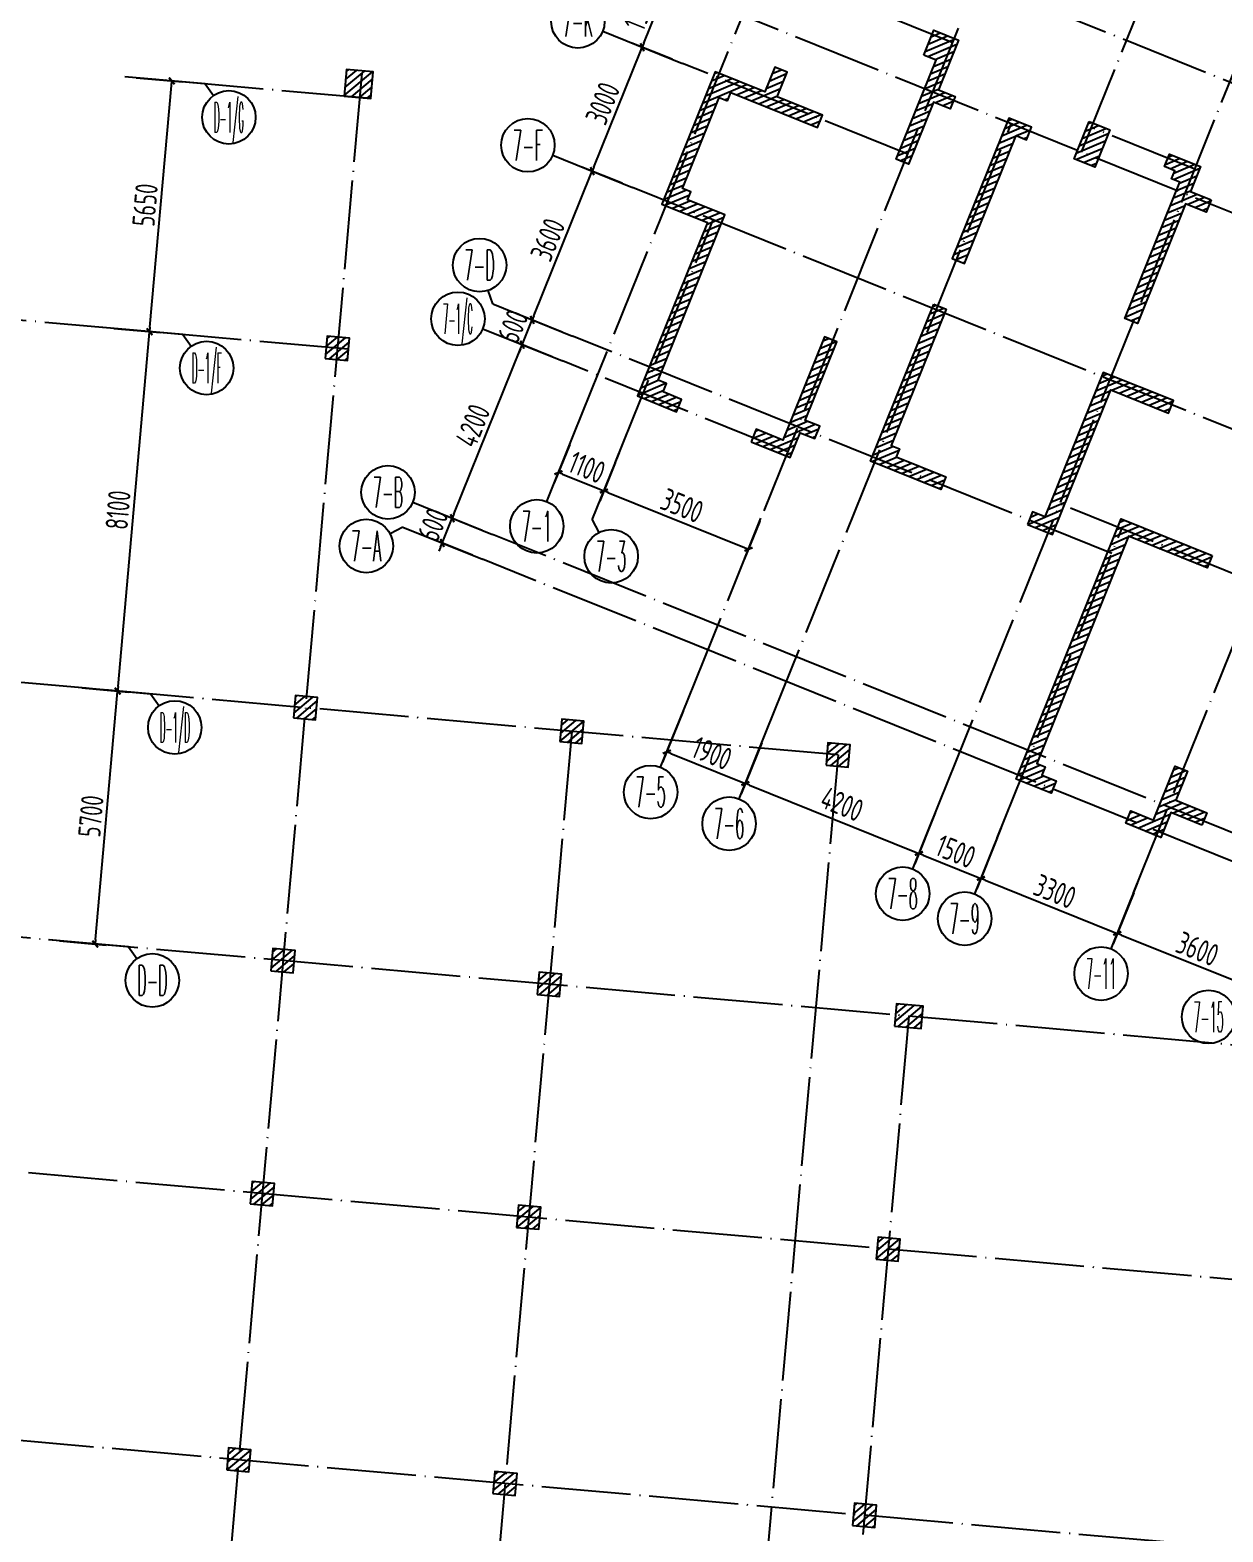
# Model space of a CAD drawing. Header units: millimetres. Extents: x 156735 to 386235, y 467499 to 703525.
# Drawn here: x 215928 to 242699, y 497870 to 531585 of the extents above; entities that cross this region are included whole.
import ezdxf
from ezdxf.enums import TextEntityAlignment as Align

# ---------------------------------------------------------------- set-up
doc = ezdxf.new("R2010")
doc.units = ezdxf.units.MM
doc.header["$LTSCALE"] = 100
doc.header["$PDMODE"] = 35
doc.header["$PDSIZE"] = 200
doc.linetypes.add('DOTE', pattern=[2.42, 2, -0.2, 0.02, -0.2])
for name, color, linetype in [('B-TEXT', 7, 'Continuous'), ('COLU', 7, 'Continuous'), ('colu-主楼', 7, 'Continuous'), ('h斜线-主楼', 7, 'Continuous'), ('h斜线-柱', 7, 'Continuous'), ('Q-AXIS', 3, 'Continuous'), ('Q-dote', 253, 'DOTE'), ('wall-主楼', 2, 'Continuous')]:
    doc.layers.add(name, color=color, linetype=linetype)
doc.styles.add('_TCH_AXIS', font='COMPLEX', dxfattribs={"bigfont": 'GBCBIG'})
doc.styles.add('COMPLEX', font='tssdeng.shx', dxfattribs={"width": 0.7, "bigfont": 'tssdchn.shx'})
doc.styles.add('TSSD_Dimension', font='Tssdeng.shx', dxfattribs={"width": 0.7, "bigfont": 'hztxt.shx'})
doc.dimstyles.new('TSSD_100_100', dxfattribs={"dimtxt": 300, "dimasz": 100, "dimexe": 100, "dimexo": 250, "dimgap": 100, "dimtad": 1, "dimdec": 0, "dimzin": 0, "dimdsep": 46, "dimtxsty": 'TSSD_Dimension', "dimblk": 'ARCHTICK', "dimcen": 0, "dimdle": 100, "dimclrt": 7, "dimadec": 0, "dimazin": 0, "dimtfac": 1, "dimtdec": 0, "dimtix": 1, "dimtmove": 2, "dimatfit": 3, "dimfxl": 1, "dimtolj": 1, "dimtzin": 0, "dimarcsym": 0})
doc.dimstyles.new('TSSD_100_100$0', dxfattribs={"dimtxt": 300, "dimasz": 100, "dimexe": 250, "dimexo": 250, "dimgap": 100, "dimtad": 1, "dimdec": 0, "dimzin": 0, "dimdsep": 46, "dimtxsty": 'TSSD_Dimension', "dimblk": '_tsdbk', "dimblk1": '_tsdbk', "dimblk2": '_tsdbk', "dimsah": 1, "dimcen": 0, "dimclrt": 7, "dimadec": 0, "dimazin": 0, "dimtfac": 1, "dimtdec": 0, "dimtix": 1, "dimtmove": 2, "dimatfit": 3, "dimldrblk": '_tsdbk', "dimfxl": 1, "dimtolj": 1, "dimtzin": 0, "dimarcsym": 0})
pattern_1 = [(23.04538, (-467527.32, -323147.44), (-49.71543, 116.864777), [])]
pattern_2 = [(39.931646, (-467527.32, -323147.44), (-81.517904, 97.384965), [])]

# ---------------------------------------------------------------- blocks, each defined once
blk = doc.blocks.new('_AXISO')
blk.add_circle((0, 0), 0.5)
at = {"layer": 'B-TEXT', "style": 'COMPLEX', "width": 1.450893}
blk.add_attdef('A', text='', height=0.56, dxfattribs=at).set_placement((0.249375, -0.28), (0.749375, -0.28), align=Align.FIT)
blk = doc.blocks.new('_tsdbk')
blk.add_line((-1, 0), (0, 0))
at = {"const_width": 0.5}
blk.add_lwpolyline([(-0.7, -0.7), (0.7, 0.7)], dxfattribs=at)
blk = doc.blocks.new('*D35')
at = {"layer": 'Defpoints', "color": 0}
for p in [(240789, 512450), (244128, 511104), (243667, 509961)]:
    blk.add_point(p, dxfattribs=at)
at = {"layer": 'Q-AXIS', "color": 0, "lineweight": -2}
for p, q in [((240696, 512218), (240235, 511075)), ((240421, 511270), (243575, 509999)), ((244034, 510872), (243574, 509729))]:
    blk.add_line(p, q, dxfattribs=at)
at = {"layer": 'Q-AXIS', "color": 0, "lineweight": -2, "xscale": 100, "yscale": 100, "zscale": 100}
for p, rotation in [((240328, 511307), 158.0453799604055), ((243667, 509961), 338.0453799604055)]:
    blk.add_blockref('_tsdbk', p, dxfattribs=dict(at, rotation=rotation))
at = {"layer": 'Q-AXIS', "color": 7, "insert": (242129, 510959), "char_height": 500, "attachment_point": 5, "rotation": 338.0454, "style": 'TSSD_Dimension'}
blk.add_mtext('\\A1;3600', dxfattribs=at)
blk = doc.blocks.new('*D36')
at = {"layer": 'Defpoints', "color": 0}
for p in [(237728, 513684), (240789, 512450), (240328, 511307)]:
    blk.add_point(p, dxfattribs=at)
at = {"layer": 'Q-AXIS', "color": 0, "lineweight": -2}
for p, q in [((237635, 513452), (237174, 512309)), ((237360, 512504), (240236, 511345)), ((240696, 512218), (240235, 511075))]:
    blk.add_line(p, q, dxfattribs=at)
at = {"layer": 'Q-AXIS', "color": 0, "lineweight": -2, "xscale": 100, "yscale": 100, "zscale": 100}
for p, rotation in [((237268, 512541), 158.0453799604055), ((240328, 511307), 338.0453799604055)]:
    blk.add_blockref('_tsdbk', p, dxfattribs=dict(at, rotation=rotation))
at = {"layer": 'Q-AXIS', "color": 7, "insert": (238929, 512249), "char_height": 500, "attachment_point": 5, "rotation": 338.0454, "style": 'TSSD_Dimension'}
blk.add_mtext('\\A1;3300', dxfattribs=at)
blk = doc.blocks.new('*D37')
at = {"layer": 'Defpoints', "color": 0}
for p in [(216844, 516839), (217894, 516746), (216341, 511161)]:
    blk.add_point(p, dxfattribs=at)
at = {"layer": 'Q-AXIS', "color": 0, "lineweight": -2}
for p, q in [((217093, 516817), (218143, 516724)), ((217399, 511168), (217885, 516646)), ((216590, 511139), (217639, 511046))]:
    blk.add_line(p, q, dxfattribs=at)
at = {"layer": 'Q-AXIS', "color": 0, "lineweight": -2, "xscale": 100, "yscale": 100, "zscale": 100}
for p, rotation in [((217894, 516746), 84.93164578912828), ((217390, 511068), 264.9316457891283)]:
    blk.add_blockref('_tsdbk', p, dxfattribs=dict(at, rotation=rotation))
at = {"layer": 'Q-AXIS', "color": 7, "insert": (217294, 513938), "char_height": 500, "attachment_point": 5, "rotation": 84.9316, "style": 'TSSD_Dimension'}
blk.add_mtext('\\A1;5700', dxfattribs=at)
blk = doc.blocks.new('*D59')
at = {"layer": 'Defpoints', "color": 0}
for p in [(226974, 524522), (227880, 524156), (226310, 520261)]:
    blk.add_point(p, dxfattribs=at)
at = {"layer": 'Q-AXIS', "color": 0, "lineweight": -2}
for p, q in [((227648, 524250), (226742, 524615)), ((225441, 520719), (226937, 524429)), ((226078, 520354), (225172, 520720))]:
    blk.add_line(p, q, dxfattribs=at)
at = {"layer": 'Q-AXIS', "color": 0, "lineweight": -2, "xscale": 100, "yscale": 100, "zscale": 100}
for p, rotation in [((226974, 524522), 68.04537995885899), ((225404, 520626), 248.045379958859)]:
    blk.add_blockref('_tsdbk', p, dxfattribs=dict(at, rotation=rotation))
at = {"layer": 'Q-AXIS', "color": 7, "insert": (225864, 522705), "char_height": 500, "attachment_point": 5, "rotation": 68.0454, "style": 'TSSD_Dimension'}
blk.add_mtext('\\A1;4200', dxfattribs=at)
blk = doc.blocks.new('*D60')
at = {"layer": 'Defpoints', "color": 0}
for p in [(225404, 520626), (226310, 520261), (226086, 519704)]:
    blk.add_point(p, dxfattribs=at)
at = {"layer": 'Q-AXIS', "color": 0, "lineweight": -2}
for p, q in [((226078, 520354), (225172, 520720)), ((225179, 520070), (225404, 520626)), ((225441, 520719), (225479, 520812)), ((225854, 519798), (224948, 520163)), ((225142, 519977), (225105, 519884))]:
    blk.add_line(p, q, dxfattribs=at)
at = {"layer": 'Q-AXIS', "color": 0, "lineweight": -2, "xscale": 100, "yscale": 100, "zscale": 100}
for p, rotation in [((225404, 520626), 248.045379958859), ((225179, 520070), 68.04537995885899)]:
    blk.add_blockref('_tsdbk', p, dxfattribs=dict(at, rotation=rotation))
at = {"layer": 'Q-AXIS', "color": 7, "insert": (224967, 520479), "char_height": 500, "attachment_point": 5, "rotation": 68.0454, "style": 'TSSD_Dimension'}
blk.add_mtext('\\A1;600', dxfattribs=at)
blk = doc.blocks.new('*D61')
at = {"layer": 'Defpoints', "color": 0}
for p in [(218059, 530535), (219109, 530442), (217560, 524907)]:
    blk.add_point(p, dxfattribs=at)
at = {"layer": 'Q-AXIS', "color": 0, "lineweight": -2}
for p, q in [((218308, 530513), (219358, 530420)), ((218618, 524914), (219100, 530343)), ((217809, 524885), (218859, 524792))]:
    blk.add_line(p, q, dxfattribs=at)
at = {"layer": 'Q-AXIS', "color": 0, "lineweight": -2, "xscale": 100, "yscale": 100, "zscale": 100}
for p, rotation in [((219109, 530442), 84.93164578912828), ((218610, 524814), 264.9316457891283)]:
    blk.add_blockref('_tsdbk', p, dxfattribs=dict(at, rotation=rotation))
at = {"layer": 'Q-AXIS', "color": 7, "insert": (218510, 527659), "char_height": 500, "attachment_point": 5, "rotation": 84.9316, "style": 'TSSD_Dimension'}
blk.add_mtext('\\A1;5650', dxfattribs=at)
blk = doc.blocks.new('*D63')
at = {"layer": 'Defpoints', "color": 0}
for p in [(217560, 524907), (218610, 524814), (216844, 516839)]:
    blk.add_point(p, dxfattribs=at)
at = {"layer": 'Q-AXIS', "color": 0, "lineweight": -2}
for p, q in [((217809, 524885), (218859, 524792)), ((217903, 516846), (218601, 524715)), ((217093, 516817), (218143, 516724))]:
    blk.add_line(p, q, dxfattribs=at)
at = {"layer": 'Q-AXIS', "color": 0, "lineweight": -2, "xscale": 100, "yscale": 100, "zscale": 100}
for p, rotation in [((218610, 524814), 84.93164578912828), ((217894, 516746), 264.9316457891283)]:
    blk.add_blockref('_tsdbk', p, dxfattribs=dict(at, rotation=rotation))
at = {"layer": 'Q-AXIS', "color": 7, "insert": (217903, 520811), "char_height": 500, "attachment_point": 5, "rotation": 84.9316, "style": 'TSSD_Dimension'}
blk.add_mtext('\\A1;8100', dxfattribs=at)
blk = doc.blocks.new('*D64')
at = {"layer": 'Defpoints', "color": 0}
for p in [(229666, 531199), (230572, 530834), (229450, 528052)]:
    blk.add_point(p, dxfattribs=at)
at = {"layer": 'Q-AXIS', "color": 0, "lineweight": -2}
for p, q in [((228582, 528510), (229628, 531107)), ((230340, 530928), (229434, 531293)), ((229219, 528145), (228312, 528510))]:
    blk.add_line(p, q, dxfattribs=at)
at = {"layer": 'Q-AXIS', "color": 0, "lineweight": -2, "xscale": 100, "yscale": 100, "zscale": 100}
for p, rotation in [((229666, 531199), 68.04537995885899), ((228544, 528417), 248.045379958859)]:
    blk.add_blockref('_tsdbk', p, dxfattribs=dict(at, rotation=rotation))
at = {"layer": 'Q-AXIS', "color": 7, "insert": (228780, 529939), "char_height": 500, "attachment_point": 5, "rotation": 68.0454, "style": 'TSSD_Dimension'}
blk.add_mtext('\\A1;3000', dxfattribs=at)
blk = doc.blocks.new('*D65')
at = {"layer": 'Defpoints', "color": 0}
for p in [(232442, 515815), (236337, 514245), (235876, 513102)]:
    blk.add_point(p, dxfattribs=at)
at = {"layer": 'Q-AXIS', "color": 0, "lineweight": -2}
for p, q in [((232348, 515583), (231888, 514440)), ((232074, 514635), (235784, 513139)), ((236244, 514013), (235783, 512870))]:
    blk.add_line(p, q, dxfattribs=at)
at = {"layer": 'Q-AXIS', "color": 0, "lineweight": -2, "xscale": 100, "yscale": 100, "zscale": 100}
for p, rotation in [((231981, 514672), 158.0453799604055), ((235876, 513102), 338.0453799604055)]:
    blk.add_blockref('_tsdbk', p, dxfattribs=dict(at, rotation=rotation))
at = {"layer": 'Q-AXIS', "color": 7, "insert": (234151, 514207), "char_height": 500, "attachment_point": 5, "rotation": 338.0454, "style": 'TSSD_Dimension'}
blk.add_mtext('\\A1;4200', dxfattribs=at)
blk = doc.blocks.new('*D66')
at = {"layer": 'Defpoints', "color": 0}
for p in [(229154, 522103), (232400, 520794), (232052, 519930)]:
    blk.add_point(p, dxfattribs=at)
at = {"layer": 'Q-AXIS', "color": 0, "lineweight": -2}
for p, q in [((229061, 521871), (228712, 521006)), ((228898, 521201), (231959, 519967)), ((232307, 520562), (231958, 519698))]:
    blk.add_line(p, q, dxfattribs=at)
at = {"layer": 'Q-AXIS', "color": 0, "lineweight": -2, "xscale": 100, "yscale": 100, "zscale": 100}
for p, rotation in [((228806, 521238), 158.0453799604055), ((232052, 519930), 338.0453799604055)]:
    blk.add_blockref('_tsdbk', p, dxfattribs=dict(at, rotation=rotation))
at = {"layer": 'Q-AXIS', "color": 7, "insert": (230560, 520909), "char_height": 500, "attachment_point": 5, "rotation": 338.0454, "style": 'TSSD_Dimension'}
blk.add_mtext('\\A1;3500', dxfattribs=at)
blk = doc.blocks.new('*D67')
at = {"layer": 'Defpoints', "color": 0}
for p in [(230679, 516525), (232442, 515815), (231981, 514672)]:
    blk.add_point(p, dxfattribs=at)
at = {"layer": 'Q-AXIS', "color": 0, "lineweight": -2}
for p, q in [((230586, 516293), (230125, 515151)), ((232348, 515583), (231888, 514440)), ((230312, 515345), (231888, 514709))]:
    blk.add_line(p, q, dxfattribs=at)
at = {"layer": 'Q-AXIS', "color": 0, "lineweight": -2, "xscale": 100, "yscale": 100, "zscale": 100}
for p, rotation in [((230219, 515382), 158.0453799604055), ((231981, 514672), 338.0453799604055)]:
    blk.add_blockref('_tsdbk', p, dxfattribs=dict(at, rotation=rotation))
at = {"layer": 'Q-AXIS', "color": 7, "insert": (231231, 515352), "char_height": 500, "attachment_point": 5, "rotation": 338.0454, "style": 'TSSD_Dimension'}
blk.add_mtext('\\A1;1900', dxfattribs=at)
blk = doc.blocks.new('*D68')
at = {"layer": 'Defpoints', "color": 0}
for p in [(227198, 525078), (228105, 524713), (227880, 524156)]:
    blk.add_point(p, dxfattribs=at)
at = {"layer": 'Q-AXIS', "color": 0, "lineweight": -2}
for p, q in [((227873, 524806), (226966, 525172)), ((226974, 524522), (227198, 525078)), ((227236, 525171), (227273, 525264)), ((227648, 524250), (226742, 524615)), ((226937, 524429), (226899, 524336))]:
    blk.add_line(p, q, dxfattribs=at)
at = {"layer": 'Q-AXIS', "color": 0, "lineweight": -2, "xscale": 100, "yscale": 100, "zscale": 100}
for p, rotation in [((227198, 525078), 248.045379958859), ((226974, 524522), 68.04537995885899)]:
    blk.add_blockref('_tsdbk', p, dxfattribs=dict(at, rotation=rotation))
at = {"layer": 'Q-AXIS', "color": 7, "insert": (226762, 524931), "char_height": 500, "attachment_point": 5, "rotation": 68.0454, "style": 'TSSD_Dimension'}
blk.add_mtext('\\A1;600', dxfattribs=at)
blk = doc.blocks.new('*D69')
at = {"layer": 'Defpoints', "color": 0}
for p in [(228134, 522514), (229154, 522103), (228806, 521238)]:
    blk.add_point(p, dxfattribs=at)
at = {"layer": 'Q-AXIS', "color": 0, "lineweight": -2}
for p, q in [((228040, 522282), (227692, 521418)), ((227878, 521612), (228713, 521276)), ((229061, 521871), (228712, 521006))]:
    blk.add_line(p, q, dxfattribs=at)
at = {"layer": 'Q-AXIS', "color": 0, "lineweight": -2, "xscale": 100, "yscale": 100, "zscale": 100}
for p, rotation in [((227785, 521650), 158.0453799604055), ((228806, 521238), 338.0453799604055)]:
    blk.add_blockref('_tsdbk', p, dxfattribs=dict(at, rotation=rotation))
at = {"layer": 'Q-AXIS', "color": 7, "insert": (228426, 521769), "char_height": 500, "attachment_point": 5, "rotation": 338.0454, "style": 'TSSD_Dimension'}
blk.add_mtext('\\A1;1100', dxfattribs=at)
blk = doc.blocks.new('*D70')
at = {"layer": 'Defpoints', "color": 0}
for p in [(228544, 528417), (229450, 528052), (228105, 524713)]:
    blk.add_point(p, dxfattribs=at)
at = {"layer": 'Q-AXIS', "color": 0, "lineweight": -2}
for p, q in [((227236, 525171), (228507, 528324)), ((229219, 528145), (228312, 528510)), ((227873, 524806), (226966, 525172))]:
    blk.add_line(p, q, dxfattribs=at)
at = {"layer": 'Q-AXIS', "color": 0, "lineweight": -2, "xscale": 100, "yscale": 100, "zscale": 100}
for p, rotation in [((228544, 528417), 68.04537995885899), ((227198, 525078), 248.045379958859)]:
    blk.add_blockref('_tsdbk', p, dxfattribs=dict(at, rotation=rotation))
at = {"layer": 'Q-AXIS', "color": 7, "insert": (227547, 526878), "char_height": 500, "attachment_point": 5, "rotation": 68.0454, "style": 'TSSD_Dimension'}
blk.add_mtext('\\A1;3600', dxfattribs=at)
blk = doc.blocks.new('*D71')
at = {"layer": 'Defpoints', "color": 0}
for p in [(236337, 514245), (237728, 513684), (237268, 512541)]:
    blk.add_point(p, dxfattribs=at)
at = {"layer": 'Q-AXIS', "color": 0, "lineweight": -2}
for p, q in [((236244, 514013), (235783, 512870)), ((237635, 513452), (237174, 512309)), ((235969, 513064), (237175, 512578))]:
    blk.add_line(p, q, dxfattribs=at)
at = {"layer": 'Q-AXIS', "color": 0, "lineweight": -2, "xscale": 100, "yscale": 100, "zscale": 100}
for p, rotation in [((235876, 513102), 158.0453799604055), ((237268, 512541), 338.0453799604055)]:
    blk.add_blockref('_tsdbk', p, dxfattribs=dict(at, rotation=rotation))
at = {"layer": 'Q-AXIS', "color": 7, "insert": (236703, 513146), "char_height": 500, "attachment_point": 5, "rotation": 338.0454, "style": 'TSSD_Dimension'}
blk.add_mtext('\\A1;1500', dxfattribs=at)
blk = doc.blocks.new('*D75')
at = {"layer": 'Defpoints', "color": 0}
for p in [(230227, 532591), (231133, 532225), (230572, 530834)]:
    blk.add_point(p, dxfattribs=at)
at = {"layer": 'Q-AXIS', "color": 0, "lineweight": -2}
for p, q in [((229703, 531292), (230189, 532498)), ((230901, 532319), (229995, 532684)), ((230340, 530928), (229434, 531293))]:
    blk.add_line(p, q, dxfattribs=at)
at = {"layer": 'Q-AXIS', "color": 0, "lineweight": -2, "xscale": 100, "yscale": 100, "zscale": 100}
for p, rotation in [((230227, 532591), 68.04537995885899), ((229666, 531199), 248.045379958859)]:
    blk.add_blockref('_tsdbk', p, dxfattribs=dict(at, rotation=rotation))
at = {"layer": 'Q-AXIS', "color": 7, "insert": (229622, 532026), "char_height": 500, "attachment_point": 5, "rotation": 68.0454, "style": 'TSSD_Dimension'}
blk.add_mtext('\\A1;1500', dxfattribs=at)
blk = doc.blocks.new('*D78')
at = {"layer": 'Defpoints', "color": 0}
for p in [(236446, 532995), (236446, 532995), (238414, 532995), (238478, 532464), (238360, 532223)]:
    blk.add_point(p, dxfattribs=at)
at = {"layer": 'Q-AXIS', "color": 0, "lineweight": -2}
for p, q in [((238664, 532995), (238796, 532995)), ((238592, 532130), (238625, 532116))]:
    blk.add_line(p, q, dxfattribs=at)
blk.add_arc((236446, 532995), 2100, 340.7744, 357.271, dxfattribs=at)
at = {"layer": 'Q-AXIS', "color": 0, "lineweight": -2, "xscale": 100, "yscale": 100, "zscale": 100}
for p, rotation in [((238546, 532995), 88.63549690524393), ((238393, 532210), 249.4098830529105)]:
    blk.add_blockref('_tsdbk', p, dxfattribs=dict(at, rotation=rotation))
at = {"layer": 'Q-AXIS', "color": 7, "insert": (238164, 532662), "char_height": 500, "attachment_point": 5, "rotation": 79.0227, "style": 'TSSD_Dimension'}
blk.add_mtext('\\A1;21.955°', dxfattribs=at)

msp = doc.modelspace()

# ---------------------------------------------------------------- hatches: boundary and pattern name
at = {"layer": 'h斜线-主楼'}
h = msp.add_hatch(dxfattribs=at)
h.set_pattern_fill('ANSI31', color=256, scale=40, angle=-21.95462, style=0)
h.set_pattern_definition(pattern_1)
h.paths.add_polyline_path([(235985, 531024.2), (236209.3, 531580.7), (236765.8, 531356.3), (236317.1, 530243.4), (236688.1, 530093.8), (236576, 529815.6), (236205, 529965.1), (235644.2, 528573.9), (235365.9, 528686.1), (236263.2, 530912)])
h = msp.add_hatch(dxfattribs=at)
h.set_pattern_fill('ANSI31', color=256, scale=40, angle=-21.95462, style=0)
h.set_pattern_definition(pattern_1)
h.paths.add_polyline_path([(231581.2, 529996), (231656, 530181.5), (233603.7, 529396.4), (233715.9, 529674.7), (232695.7, 530085.9), (232920, 530642.4), (232641.7, 530754.6), (232417.4, 530198.1), (231304.4, 530646.7), (230108, 527678.8), (231128.3, 527267.5), (229558, 523372.1), (230439.1, 523016.9), (230551.3, 523295.2), (230133.9, 523463.4), (230208.7, 523648.9), (230023.2, 523723.7), (231518.7, 527433.6), (230683.9, 527770.1), (230758.7, 527955.6), (230573.2, 528030.4), (231395.7, 530070.8)])
h = msp.add_hatch(dxfattribs=at)
h.set_pattern_fill('ANSI31', color=256, scale=40, angle=-21.95462, style=0)
h.set_pattern_definition(pattern_1)
h.paths.add_polyline_path([(238059.9, 529217.4), (238291.8, 529123.9), (238404, 529402.1), (237893.9, 529607.8), (236622.7, 526454.3), (236900.9, 526342.2)])
h = msp.add_hatch(dxfattribs=at)
h.set_pattern_fill('ANSI31', color=256, scale=40, angle=-21.95462, style=0)
h.set_pattern_definition(pattern_1)
h.paths.add_polyline_path([(239694.9, 529528.7), (240158.6, 529341.7), (239822.2, 528507), (239358.4, 528693.9)])
h = msp.add_hatch(dxfattribs=at)
h.set_pattern_fill('ANSI31', color=256, scale=40, angle=-21.95462, style=0)
h.set_pattern_definition(pattern_1)
h.paths.add_polyline_path([(242438.5, 527775.8), (242326.4, 527497.6), (241862.6, 527684.5), (240778.4, 524994.8), (240500.1, 525107), (241733.9, 528167.6), (241548.4, 528242.4), (241623.2, 528427.9), (241391.3, 528521.4), (241503.5, 528799.6), (242199.1, 528519.2), (241974.8, 527962.7)])
h = msp.add_hatch(dxfattribs=at)
h.set_pattern_fill('ANSI31', color=256, scale=40, angle=-21.95462, style=0)
h.set_pattern_definition(pattern_1)
h.paths.add_polyline_path([(236211.4, 525434.1), (236489.7, 525321.9), (235255.9, 522261.3), (235441.4, 522186.5), (235366.6, 522001), (236479.6, 521552.3), (236367.4, 521274.1), (234790.7, 521909.7)])
h = msp.add_hatch(dxfattribs=at)
h.set_pattern_fill('ANSI31', color=256, scale=40, angle=-21.95462, style=0)
h.set_pattern_definition(pattern_1)
h.paths.add_polyline_path([(232108.6, 522344), (232989.7, 521988.8), (233214, 522545.3), (233538.6, 522414.4), (233650.8, 522692.7), (233326.2, 522823.5), (234036.5, 524585.7), (233758.3, 524697.9), (233047.9, 522935.7), (232823.6, 522379.2), (232220.7, 522622.2)])
h = msp.add_hatch(dxfattribs=at)
h.set_pattern_fill('ANSI31', color=256, scale=40, angle=-21.95462, style=0)
h.set_pattern_definition(pattern_1)
h.paths.add_polyline_path([(238315.2, 520489), (238871.6, 520264.6), (240180.2, 523510.8), (241478.7, 522987.4), (241590.8, 523265.7), (240014.1, 523901.2), (238705.6, 520655.1), (238427.3, 520767.2)])
h = msp.add_hatch(dxfattribs=at)
h.set_pattern_fill('ANSI31', color=256, scale=40, angle=-21.95462, style=0)
h.set_pattern_definition(pattern_1)
h.paths.add_polyline_path([(242454.3, 519790.8), (242342.1, 519512.6), (240579.9, 520222.9), (238523.6, 515121.8), (238709.1, 515047), (238634.4, 514861.5), (238959, 514730.7), (238846.8, 514452.4), (238058.5, 514770.2), (240413.8, 520613.3)])
h = msp.add_hatch(dxfattribs=at)
h.set_pattern_fill('ANSI31', color=256, scale=40, angle=-21.95462, style=0)
h.set_pattern_definition(pattern_1)
h.paths.add_polyline_path([(242224.6, 513737.8), (241529, 514018.2), (241304.6, 513461.7), (240516.3, 513779.5), (240628.4, 514057.7), (241138.6, 513852.1), (241624.6, 515057.8), (241902.8, 514945.6), (241641.1, 514296.4), (242336.7, 514016)])
at = {"layer": 'h斜线-柱'}
h = msp.add_hatch(dxfattribs=at)
h.set_pattern_fill('ANSI31', color=256, scale=40, angle=-5.06835, style=0)
h.set_pattern_definition(pattern_2)
h.paths.add_polyline_path([(222975.3, 530099.3), (223572.9, 530046.3), (223625.9, 530644), (223028.3, 530697)])
h = msp.add_hatch(dxfattribs=at)
h.set_pattern_fill('ANSI31', color=256, scale=40, angle=-5.06835, style=0)
h.set_pattern_definition(pattern_2)
h.paths.add_polyline_path([(222553.7, 524213.6), (223051.7, 524169.4), (223095.9, 524667.5), (222597.8, 524711.6)])
h = msp.add_hatch(dxfattribs=at)
h.set_pattern_fill('ANSI31', color=256, scale=40, angle=-5.06835, style=0)
h.set_pattern_definition(pattern_2)
h.paths.add_polyline_path([(221838.1, 516145.3), (222336.1, 516101.1), (222380.3, 516599.1), (221882.2, 516643.3)])
h = msp.add_hatch(dxfattribs=at)
h.set_pattern_fill('ANSI31', color=256, scale=40, angle=-5.06835, style=0)
h.set_pattern_definition(pattern_2)
h.paths.add_polyline_path([(227814.6, 515615.2), (228312.7, 515571), (228356.8, 516069.1), (227858.8, 516113.2)])
h = msp.add_hatch(dxfattribs=at)
h.set_pattern_fill('ANSI31', color=256, scale=40, angle=-5.06835, style=0)
h.set_pattern_definition(pattern_2)
h.paths.add_polyline_path([(233791.1, 515085.1), (234289.2, 515041), (234333.4, 515539), (233835.3, 515583.2)])
h = msp.add_hatch(dxfattribs=at)
h.set_pattern_fill('ANSI31', color=256, scale=40, angle=-5.06835, style=0)
h.set_pattern_definition(pattern_2)
h.paths.add_polyline_path([(221334.5, 510467.5), (221832.5, 510423.4), (221876.7, 510921.4), (221378.7, 510965.6)])
h = msp.add_hatch(dxfattribs=at)
h.set_pattern_fill('ANSI31', color=256, scale=40, angle=-5.06835, style=0)
h.set_pattern_definition(pattern_2)
h.paths.add_polyline_path([(227311, 509937.5), (227809.1, 509893.3), (227853.3, 510391.3), (227355.2, 510435.5)])
h = msp.add_hatch(dxfattribs=at)
h.set_pattern_fill('ANSI31', color=256, scale=40, angle=-5.06835, style=0)
h.set_pattern_definition(pattern_2)
h.paths.add_polyline_path([(235329.6, 509226.3), (235927.2, 509173.3), (235971.4, 509671.3), (235373.7, 509724.4)])
h = msp.add_hatch(dxfattribs=at)
h.set_pattern_fill('ANSI31', color=256, scale=40, angle=-5.06835, style=0)
h.set_pattern_definition(pattern_2)
h.paths.add_polyline_path([(220870.7, 505238.1), (221368.7, 505193.9), (221412.9, 505691.9), (220914.9, 505736.1)])
h = msp.add_hatch(dxfattribs=at)
h.set_pattern_fill('ANSI31', color=256, scale=40, angle=-5.06835, style=0)
h.set_pattern_definition(pattern_2)
h.paths.add_polyline_path([(226847.2, 504708), (227345.3, 504663.8), (227389.5, 505161.9), (226891.4, 505206)])
h = msp.add_hatch(dxfattribs=at)
h.set_pattern_fill('ANSI31', color=256, scale=40, angle=-5.06835, style=0)
h.set_pattern_definition(pattern_2)
h.paths.add_polyline_path([(234915.6, 503992.4), (235413.6, 503948.2), (235457.8, 504446.3), (234959.7, 504490.5)])
h = msp.add_hatch(dxfattribs=at)
h.set_pattern_fill('ANSI31', color=256, scale=40, angle=-5.06835, style=0)
h.set_pattern_definition(pattern_2)
h.paths.add_polyline_path([(220340.6, 499261.5), (220838.7, 499217.4), (220882.9, 499715.4), (220384.8, 499759.6)])
h = msp.add_hatch(dxfattribs=at)
h.set_pattern_fill('ANSI31', color=256, scale=40, angle=-5.06835, style=0)
h.set_pattern_definition(pattern_2)
h.paths.add_polyline_path([(226317.2, 498731.5), (226815.2, 498687.3), (226859.4, 499185.3), (226361.3, 499229.5)])
h = msp.add_hatch(dxfattribs=at)
h.set_pattern_fill('ANSI31', color=256, scale=40, angle=-5.06835, style=0)
h.set_pattern_definition(pattern_2)
h.paths.add_polyline_path([(234385.5, 498015.9), (234883.5, 497971.7), (234927.7, 498469.7), (234429.7, 498513.9)])

# ---------------------------------------------------------------- linework, layer by layer
at = {"layer": 'COLU'}
for points in [[(222975.3, 530099.3), (223572.9, 530046.3), (223625.9, 530644), (223028.3, 530697)], [(222553.7, 524213.6), (223051.7, 524169.4), (223095.9, 524667.5), (222597.8, 524711.6)], [(221838.1, 516145.3), (222336.1, 516101.1), (222380.3, 516599.1), (221882.2, 516643.3)], [(227814.6, 515615.2), (228312.7, 515571), (228356.8, 516069.1), (227858.8, 516113.2)], [(233791.1, 515085.1), (234289.2, 515041), (234333.4, 515539), (233835.3, 515583.2)], [(221334.5, 510467.5), (221832.5, 510423.4), (221876.7, 510921.4), (221378.7, 510965.6)], [(227311, 509937.5), (227809.1, 509893.3), (227853.3, 510391.3), (227355.2, 510435.5)], [(235329.6, 509226.3), (235927.2, 509173.3), (235971.4, 509671.3), (235373.7, 509724.4)], [(220870.7, 505238.1), (221368.7, 505193.9), (221412.9, 505691.9), (220914.9, 505736.1)], [(226847.2, 504708), (227345.3, 504663.8), (227389.5, 505161.9), (226891.4, 505206)], [(234915.6, 503992.4), (235413.6, 503948.2), (235457.8, 504446.3), (234959.7, 504490.5)], [(220340.6, 499261.5), (220838.7, 499217.4), (220882.9, 499715.4), (220384.8, 499759.6)], [(226317.2, 498731.5), (226815.2, 498687.3), (226859.4, 499185.3), (226361.3, 499229.5)], [(234385.5, 498015.9), (234883.5, 497971.7), (234927.7, 498469.7), (234429.7, 498513.9)]]:
    msp.add_lwpolyline(points, close=True, dxfattribs=at)
at = {"layer": 'colu-主楼'}
msp.add_lwpolyline([(239694.9, 529528.7), (240158.6, 529341.7), (239822.2, 528507), (239358.4, 528693.9)], close=True, dxfattribs=at)
at = {"layer": 'Q-AXIS'}
for p, q in [((228779.5, 531556.7), (230572.1, 530834.1)), ((219855.1, 530376.1), (218058.9, 530535.4)), ((219855.1, 530376.1), (220042.2, 530114.1)), ((227657.8, 528774.3), (229450.5, 528051.7)), ((226311.9, 525435.4), (226209, 525740.4)), ((226311.9, 525435.4), (228104.5, 524712.7)), ((219355.9, 524748.2), (217559.7, 524907.5)), ((219355.9, 524748.2), (219543, 524486.2)), ((226087.6, 524878.9), (227880.2, 524156.3)), ((227524.2, 521001.5), (228134, 522514.1)), ((228544.5, 520590.3), (229154.2, 522102.9)), ((224517.3, 520983.5), (226309.9, 520260.8)), ((228544.5, 520590.3), (228692.8, 520304.6)), ((224293, 520427), (224007.3, 520278.6)), ((224293, 520427), (226085.6, 519704.4)), ((218640.3, 516679.8), (216844.2, 516839.1)), ((218640.3, 516679.8), (218827.4, 516417.8)), ((230079, 515035.7), (230679.5, 516525.2)), ((231841.2, 514325.3), (232441.7, 515814.8)), ((235736.7, 512755), (236337.1, 514244.6)), ((237127.9, 512194.2), (237728.3, 513683.8)), ((240188.6, 510960.4), (240789, 512450)), ((218136.8, 511002.1), (216340.6, 511161.4)), ((218136.8, 511002.1), (218323.9, 510740.1))]:
    msp.add_line(p, q, dxfattribs=at)
at = {"layer": 'Q-dote', "ltscale": 10}
for p, q in [((228134, 522514.1), (233404.9, 535590)), ((273734.4, 517963.6), (232142.3, 534729.5)), ((232400.4, 520794.3), (237671.3, 533870.2)), ((236635.7, 531301), (231581.5, 533338.3)), ((239525.9, 528842.1), (241010.2, 532524.2)), ((259652.3, 520729), (231132.9, 532225.3)), ((236337.1, 514244.6), (243328.9, 531589.5)), ((235626.2, 528796.8), (230572.1, 530834.1)), ((223572.9, 530046.3), (218307.9, 530513.3)), ((223372.5, 530616.3), (219822.7, 490591.9)), ((232441.7, 515814.8), (237949.2, 529477.6)), ((242069, 528463.9), (239750.3, 529398.5)), ((271042.5, 511285.7), (229450.5, 528051.7)), ((229060.7, 521871), (231258.4, 527322.9)), ((223073.8, 524418.4), (214756.4, 525156.1)), ((240207.5, 519834), (228104.5, 524712.7)), ((232934.3, 522118.9), (227880.2, 524156.3)), ((256848.2, 513772.9), (239040.6, 520951.3)), ((230679.5, 516525.2), (232400.4, 520794.3)), ((267902, 503494.9), (226309.9, 520260.8)), ((237634.8, 513451.9), (240431.8, 520390.5)), ((267677.7, 502938.4), (226085.6, 519704.4)), ((240695.5, 512218.1), (243492.5, 519156.7)), ((234062.3, 515312.1), (214040.8, 517087.8)), ((228085.7, 515842.1), (225799.2, 490061.9)), ((234062.3, 515312.1), (231775.8, 489531.8)), ((365391.2, 497942), (197400.6, 512841.2)), ((235650.5, 509448.8), (233867.6, 489346.3)), ((364927.4, 492712.5), (205005.1, 506896.2)), ((364397.3, 486736), (191125.3, 502103.6))]:
    msp.add_line(p, q, dxfattribs=at)
at = {"layer": 'wall-主楼'}
for points in [[(235985, 531024.2), (236209.3, 531580.7), (236765.8, 531356.3), (236317.1, 530243.4), (236688.1, 530093.8), (236576, 529815.6), (236205, 529965.1), (235644.2, 528573.9), (235365.9, 528686.1), (236263.2, 530912)], [(231581.2, 529996), (231656, 530181.5), (233603.7, 529396.4), (233715.9, 529674.7), (232695.7, 530085.9), (232920, 530642.4), (232641.7, 530754.6), (232417.4, 530198.1), (231304.4, 530646.7), (230108, 527678.8), (231128.3, 527267.5), (229558, 523372.1), (230439.1, 523016.9), (230551.3, 523295.2), (230133.9, 523463.4), (230208.7, 523648.9), (230023.2, 523723.7), (231518.7, 527433.6), (230683.9, 527770.1), (230758.7, 527955.6), (230573.2, 528030.4), (231395.7, 530070.8)], [(238059.9, 529217.4), (238291.8, 529123.9), (238404, 529402.1), (237893.9, 529607.8), (236622.7, 526454.3), (236900.9, 526342.2)], [(242454.3, 519790.8), (242342.1, 519512.6), (240579.9, 520222.9), (238523.6, 515121.8), (238709.1, 515047), (238634.4, 514861.5), (238959, 514730.7), (238846.8, 514452.4), (238058.5, 514770.2), (240413.8, 520613.3)]]:
    msp.add_lwpolyline(points, close=True, dxfattribs=at)
at = {"layer": 'wall-主楼', "elevation": 0}
for points in [[(242438.5, 527775.8), (242326.4, 527497.6), (241862.6, 527684.5), (240778.4, 524994.8), (240500.1, 525107), (241733.9, 528167.6), (241548.4, 528242.4), (241623.2, 528427.9), (241391.3, 528521.4), (241503.5, 528799.6), (242199.1, 528519.2), (241974.8, 527962.7)], [(236211.4, 525434.1), (236489.7, 525321.9), (235255.9, 522261.3), (235441.4, 522186.5), (235366.6, 522001), (236479.6, 521552.3), (236367.4, 521274.1), (234790.7, 521909.7)], [(238315.2, 520489), (238871.6, 520264.6), (240180.2, 523510.8), (241478.7, 522987.4), (241590.8, 523265.7), (240014.1, 523901.2), (238705.6, 520655.1), (238427.3, 520767.2)], [(242224.6, 513737.8), (241529, 514018.2), (241304.6, 513461.7), (240516.3, 513779.5), (240628.4, 514057.7), (241138.6, 513852.1), (241624.6, 515057.8), (241902.8, 514945.6), (241641.1, 514296.4), (242336.7, 514016)]]:
    msp.add_lwpolyline(points, close=True, dxfattribs=at)
msp.add_lwpolyline([(232108.6, 522344), (232989.7, 521988.8), (233214, 522545.3), (233538.6, 522414.4), (233650.8, 522692.7), (233326.2, 522823.5), (234036.5, 524585.7), (233758.3, 524697.9), (233047.9, 522935.7), (232823.6, 522379.2), (232220.7, 522622.2), (232108.6, 522344)], dxfattribs=at)

# ---------------------------------------------------------------- block references
at = {"layer": 'Q-AXIS'}
ref = msp.add_blockref('_AXISO', (228223, 531781.1), dxfattribs=dict(at, xscale=1199.999999999998, yscale=1200, zscale=1200, rotation=359.9996457873791))
ref.add_attrib('A', '7-K', dxfattribs={"color": 7, "height": 678.82, "rotation": 359.99965, "style": '_TCH_AXIS', "width": 0.323077}).set_placement((227883.6, 531441.6), (228562.4, 531441.6), align=Align.FIT)
ref = msp.add_blockref('_AXISO', (220390.9, 529625.8), dxfattribs=dict(at, xscale=1199.999999999998, yscale=1200, zscale=1200, rotation=359.9996457873763))
ref.add_attrib('A', 'D-1/G', dxfattribs={"color": 7, "height": 678.82, "rotation": 359.99965, "style": '_TCH_AXIS', "width": 0.203883}).set_placement((220051.5, 529286.4), (220730.3, 529286.4), align=Align.FIT)
ref = msp.add_blockref('_AXISO', (227101.4, 528998.6), dxfattribs=dict(at, xscale=1199.999999999998, yscale=1200, zscale=1200, rotation=359.9996457873791))
ref.add_attrib('A', '7-F', dxfattribs={"color": 7, "height": 678.82, "rotation": 359.99965, "style": '_TCH_AXIS', "width": 0.33871}).set_placement((226761.9, 528659.2), (227440.8, 528659.2), align=Align.FIT)
ref = msp.add_blockref('_AXISO', (226017.1, 526308.9), dxfattribs=dict(at, xscale=1199.999999999998, yscale=1200, zscale=1200, rotation=359.9996457873791))
ref.add_attrib('A', '7-D', dxfattribs={"color": 7, "height": 678.82, "rotation": 359.99965, "style": '_TCH_AXIS', "width": 0.333333}).set_placement((225677.7, 525969.5), (226356.5, 525969.5), align=Align.FIT)
ref = msp.add_blockref('_AXISO', (225531.1, 525103.2), dxfattribs=dict(at, xscale=1199.999999999998, yscale=1200, zscale=1200, rotation=359.9996457873791))
ref.add_attrib('A', '7-1/C', dxfattribs={"color": 7, "height": 678.82, "rotation": 359.99965, "style": '_TCH_AXIS', "width": 0.214286}).set_placement((225191.7, 524763.8), (225870.5, 524763.8), align=Align.FIT)
ref = msp.add_blockref('_AXISO', (219891.7, 523997.9), dxfattribs=dict(at, xscale=1199.999999999998, yscale=1200, zscale=1200, rotation=359.9996457873763))
ref.add_attrib('A', 'D-1/F', dxfattribs={"color": 7, "height": 678.82, "rotation": 359.99965, "style": '_TCH_AXIS', "width": 0.207921}).set_placement((219552.3, 523658.5), (220231.1, 523658.5), align=Align.FIT)
ref = msp.add_blockref('_AXISO', (223960.8, 521207.8), dxfattribs=dict(at, xscale=1199.999999999998, yscale=1200, zscale=1200, rotation=359.9996457873791))
ref.add_attrib('A', '7-B', dxfattribs={"color": 7, "height": 678.82, "rotation": 359.99965, "style": '_TCH_AXIS', "width": 0.333333}).set_placement((223621.4, 520868.4), (224300.2, 520868.4), align=Align.FIT)
ref = msp.add_blockref('_AXISO', (227299.9, 520445.1), dxfattribs=dict(at, xscale=1199.999999999998, yscale=1200, zscale=1200, rotation=359.9996457873791))
ref.add_attrib('A', '7-1', dxfattribs={"color": 7, "height": 678.82, "rotation": 359.99965, "style": '_TCH_AXIS', "width": 0.381818}).set_placement((226960.5, 520105.6), (227639.3, 520105.6), align=Align.FIT)
ref = msp.add_blockref('_AXISO', (223474.8, 520002.1), dxfattribs=dict(at, xscale=1199.999999999998, yscale=1200, zscale=1200, rotation=359.9996457873791))
ref.add_attrib('A', '7-A', dxfattribs={"color": 7, "height": 678.82, "rotation": 359.99965, "style": '_TCH_AXIS', "width": 0.328125}).set_placement((223135.4, 519662.6), (223814.2, 519662.6), align=Align.FIT)
ref = msp.add_blockref('_AXISO', (228969.4, 519772.1), dxfattribs=dict(at, xscale=1199.999999999998, yscale=1200, zscale=1200, rotation=359.9996457873791))
ref.add_attrib('A', '7-3', dxfattribs={"color": 7, "height": 678.82, "rotation": 359.99965, "style": '_TCH_AXIS', "width": 0.35}).set_placement((228630, 519432.7), (229308.8, 519432.7), align=Align.FIT)
ref = msp.add_blockref('_AXISO', (219176.2, 515929.6), dxfattribs=dict(at, xscale=1199.999999999998, yscale=1200, zscale=1200, rotation=359.9996457873763))
ref.add_attrib('A', 'D-1/D', dxfattribs={"color": 7, "height": 678.82, "rotation": 359.99965, "style": '_TCH_AXIS', "width": 0.205882}).set_placement((218836.7, 515590.2), (219515.6, 515590.2), align=Align.FIT)
ref = msp.add_blockref('_AXISO', (229854.7, 514479.2), dxfattribs=dict(at, xscale=1199.999999999998, yscale=1200, zscale=1200, rotation=359.9996457873791))
ref.add_attrib('A', '7-5', dxfattribs={"color": 7, "height": 678.82, "rotation": 359.99965, "style": '_TCH_AXIS', "width": 0.35}).set_placement((229515.3, 514139.8), (230194.1, 514139.8), align=Align.FIT)
ref = msp.add_blockref('_AXISO', (231616.9, 513768.8), dxfattribs=dict(at, xscale=1199.999999999998, yscale=1200, zscale=1200, rotation=359.9996457873791))
ref.add_attrib('A', '7-6', dxfattribs={"color": 7, "height": 678.82, "rotation": 359.99965, "style": '_TCH_AXIS', "width": 0.35}).set_placement((231277.5, 513429.4), (231956.3, 513429.4), align=Align.FIT)
ref = msp.add_blockref('_AXISO', (235512.3, 512198.5), dxfattribs=dict(at, xscale=1199.999999999998, yscale=1200, zscale=1200, rotation=359.9996457873791))
ref.add_attrib('A', '7-8', dxfattribs={"color": 7, "height": 678.82, "rotation": 359.99965, "style": '_TCH_AXIS', "width": 0.35}).set_placement((235172.9, 511859.1), (235851.7, 511859.1), align=Align.FIT)
ref = msp.add_blockref('_AXISO', (236903.6, 511637.7), dxfattribs=dict(at, xscale=1199.999999999998, yscale=1200, zscale=1200, rotation=359.9996457873791))
ref.add_attrib('A', '7-9', dxfattribs={"color": 7, "height": 678.82, "rotation": 359.99965, "style": '_TCH_AXIS', "width": 0.35}).set_placement((236564.1, 511298.3), (237243, 511298.3), align=Align.FIT)
ref = msp.add_blockref('_AXISO', (218672.6, 510251.9), dxfattribs=dict(at, xscale=1199.999999999998, yscale=1200, zscale=1200, rotation=359.9996457873763))
ref.add_attrib('A', 'D-D', dxfattribs={"color": 7, "height": 678.82, "rotation": 359.99965, "style": '_TCH_AXIS', "width": 0.323077}).set_placement((218333.2, 509912.5), (219012, 509912.4), align=Align.FIT)
ref = msp.add_blockref('_AXISO', (239964.2, 510404), dxfattribs=dict(at, xscale=1199.999999999998, yscale=1200, zscale=1200, rotation=359.9996457873791))
ref.add_attrib('A', '7-11', dxfattribs={"color": 7, "height": 678.82, "rotation": 359.99965, "style": '_TCH_AXIS', "width": 0.3}).set_placement((239624.8, 510064.5), (240303.6, 510064.5), align=Align.FIT)
ref = msp.add_blockref('_AXISO', (242375.7, 509431.9), dxfattribs=dict(at, xscale=1199.999999999998, yscale=1200, zscale=1200, rotation=359.9996457873791))
ref.add_attrib('A', '7-15', dxfattribs={"color": 7, "height": 678.82, "rotation": 359.99965, "style": '_TCH_AXIS', "width": 0.28}).set_placement((242036.3, 509092.5), (242715.1, 509092.5), align=Align.FIT)

# ---------------------------------------------------------------- dimensions: what is measured, and where the dimension line sits
dim = msp.add_angular_dim_2l(base=(238477.5743, 532464.1437), line1=((236446.0032, 532994.7073), (238360.0454, 532223.1469)), line2=((236446.0032, 532994.7073), (238414.1233, 532994.7073)), dimstyle='TSSD_100_100', override={"dimtxt": 500, "dimexe": 250, "dimblk": '_tsdbk', "dimblk1": '_tsdbk', "dimblk2": '_tsdbk', "dimsah": 1, "dimdle": 0, "dimadec": 3, "dimldrblk": '_tsdbk'}, dxfattribs=at)
dim.commit()
dim.dimension.update_dxf_attribs({"geometry": '*D78', "text_midpoint": (238163.6974, 532661.5272)})
for base, p1, p2, angle, picture, middle in [((230226.7, 532590.6), (230572.1, 530834.1), (231132.9, 532225.3), 68.04538, '*D75', (229621.7, 532025.9)), ((229665.9, 531199.4), (229450.5, 528051.7), (230572.1, 530834.1), 68.04538, '*D64', (228780.4, 529939.1)), ((219108.7, 530442.3), (217559.7, 524907.5), (218058.9, 530535.4), 84.93165, '*D61', (218510.5, 527659.2)), ((228544.3, 528417), (228104.5, 524712.7), (229450.5, 528051.7), 68.04538, '*D70', (227546.7, 526878.4)), ((227198.3, 525078), (227880.2, 524156.3), (228104.5, 524712.7), 68.04538, '*D68', (226761.5, 524930.7)), ((218609.5, 524814.4), (216844.2, 516839.1), (217559.7, 524907.5), 84.93165, '*D63', (217903.1, 520811.1)), ((226974, 524521.6), (226309.9, 520260.8), (227880.2, 524156.3), 68.04538, '*D59', (225864.2, 522704.7)), ((228805.7, 521238.3), (228134, 522514.1), (229154.2, 522102.9), 338.04538, '*D69', (228426.4, 521768.6)), ((232051.9, 519929.8), (229154.2, 522102.9), (232400.4, 520794.3), 338.04538, '*D66', (230559.6, 520908.7)), ((225403.7, 520626.1), (226085.6, 519704.4), (226309.9, 520260.8), 68.04538, '*D60', (224967, 520478.8)), ((217893.9, 516746), (216340.6, 511161.4), (216844.2, 516839.1), 84.93165, '*D37', (217293.5, 513938.1)), ((231981, 514672.1), (230679.5, 516525.2), (232441.7, 515814.8), 338.04538, '*D67', (231230.8, 515351.9)), ((237267.7, 512541), (236337.1, 514244.6), (237728.3, 513683.8), 338.04538, '*D71', (236702.9, 513146)), ((240328.3, 511307.2), (237728.3, 513683.8), (240789, 512450), 338.04538, '*D36', (238928.9, 512248.7)), ((243667.3, 509961.3), (240789, 512450), (244127.9, 511104), 338.04538, '*D35', (242128.7, 510958.9))]:
    dim = msp.add_linear_dim(base=base, p1=p1, p2=p2, angle=angle, dimstyle='TSSD_100_100$0', override={"dimtxt": 500}, dxfattribs=at)
    dim.commit()
    dim.dimension.update_dxf_attribs({"geometry": picture, "text_midpoint": middle})
dim = msp.add_linear_dim(base=(235876.4, 513101.8), p1=(232441.7, 515814.8), p2=(236337.1, 514244.6), angle=338.04538, dimstyle='TSSD_100_100$0', override={"dimtxt": 500}, dxfattribs=at)
dim.commit()
dim.dimension.update_dxf_attribs({"geometry": '*D65', "text_midpoint": (234150.9, 514206.7), "dimtype": 160})

doc.saveas('drawing.dxf')
